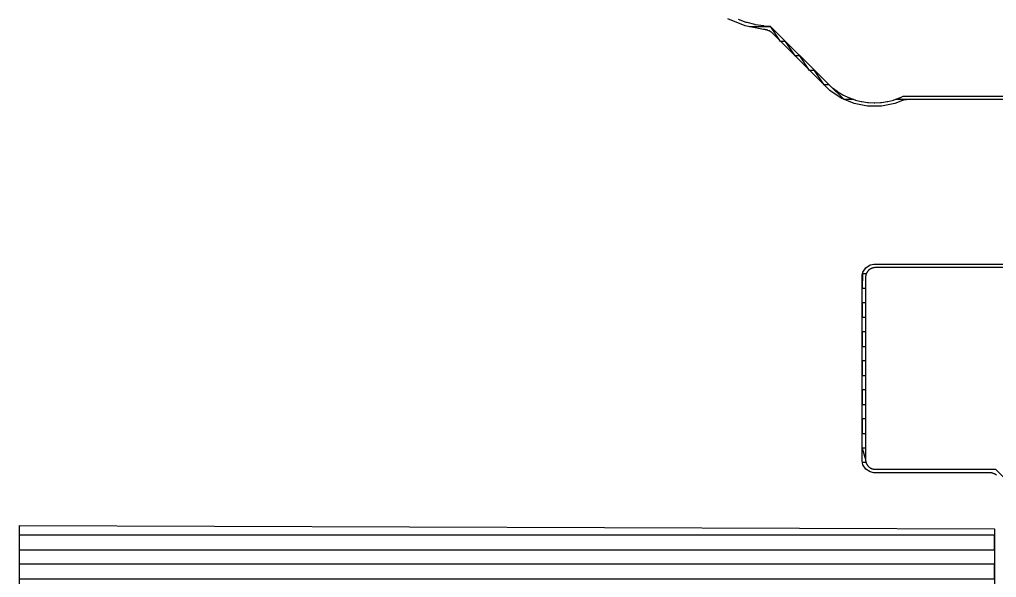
# Model space of a CAD drawing. Header units: metres. Extents: x 141.3 to 191.2, y -114.6 to -61.8.
# Drawn here: x 150.61 to 159.19, y -86.92 to -82.03 of the extents above; entities that cross this region are included whole.
import ezdxf

# ---------------------------------------------------------------- set-up
doc = ezdxf.new("R2010")
doc.units = ezdxf.units.M

msp = doc.modelspace()

# ---------------------------------------------------------------- linework, layer by layer
for points in [[(161.9685, -82.7305), (158.4007, -82.7305), (158.3986, -82.7305), (158.3965, -82.7306), (158.3944, -82.7307), (158.3923, -82.7309), (158.3903, -82.7311), (158.3882, -82.7314), (158.3861, -82.7318), (158.3841, -82.7321), (158.3797, -82.733), (158.3776, -82.7334), (158.3756, -82.7339), (158.3736, -82.7345), (158.3716, -82.735), (158.3696, -82.7357), (158.3676, -82.7363), (158.3657, -82.7371), (158.3637, -82.7378), (158.2985, -82.7648), (158.1796, -82.7885), (158.0584, -82.7885), (157.9395, -82.7648), (157.8275, -82.7184), (157.7266, -82.6511), (157.2193, -82.1438), (157.2178, -82.1423), (157.2163, -82.1409), (157.2147, -82.1395), (157.2131, -82.1382), (157.2115, -82.1369), (157.2098, -82.1356), (157.2082, -82.1344), (157.2064, -82.1332), (157.2047, -82.1321), (157.2029, -82.131), (157.2011, -82.1299), (157.1993, -82.1289), (157.1974, -82.1279), (157.1956, -82.127), (157.1937, -82.1262), (157.1917, -82.1253), (157.1836, -82.122), (157.1817, -82.1212), (157.1797, -82.1205), (157.1777, -82.1198), (157.1758, -82.1192), (157.1737, -82.1186), (157.1717, -82.118), (157.1697, -82.1176), (157.1677, -82.1171), (157.1656, -82.1168), (157.1635, -82.1164), (157.1615, -82.1161), (157.1594, -82.1159), (157.1573, -82.1157), (157.1552, -82.1156), (157.1532, -82.1155), (157.1511, -82.1155), (157.1437, -82.1155), (156.9823, -82.0834), (156.8302, -82.0204)], [(156.9218, -82.0252), (156.9884, -82.049), (156.9884, -82.049), (156.9902, -82.0497), (156.9922, -82.0503), (156.9943, -82.0509), (156.9963, -82.0514), (157.0649, -82.0686), (157.0669, -82.0691), (157.069, -82.0695), (157.071, -82.0699), (157.0731, -82.0702), (157.143, -82.0806), (157.145, -82.0809), (157.1471, -82.0811), (157.1492, -82.0813), (157.1513, -82.0814), (157.2023, -82.0839), (157.7052, -82.5868), (157.7067, -82.5883), (157.7082, -82.5897), (157.7446, -82.6227), (157.7461, -82.6241), (157.7477, -82.6254), (157.7494, -82.6267), (157.751, -82.628), (157.7904, -82.6572), (157.7921, -82.6584), (157.7939, -82.6596), (157.7956, -82.6608), (157.7974, -82.6618), (157.8395, -82.6871), (157.8413, -82.6881), (157.8431, -82.6891), (157.845, -82.6901), (157.8468, -82.691), (157.8912, -82.712), (157.8931, -82.7129), (157.895, -82.7137), (157.897, -82.7145), (157.8989, -82.7152), (157.9451, -82.7317), (157.9451, -82.7317), (157.947, -82.7324), (157.949, -82.733), (157.9511, -82.7336), (157.9531, -82.7342), (158.0008, -82.7461), (158.0028, -82.7466), (158.0048, -82.747), (158.0069, -82.7474), (158.0089, -82.7477), (158.0575, -82.7549), (158.0596, -82.7552), (158.0616, -82.7554), (158.0637, -82.7556), (158.0658, -82.7557), (158.1148, -82.7581), (158.1169, -82.7582), (158.119, -82.7583), (158.1211, -82.7582), (158.1232, -82.7581), (158.1722, -82.7557), (158.1743, -82.7556), (158.1764, -82.7554), (158.1784, -82.7552), (158.1805, -82.7549), (158.2291, -82.7477), (158.2311, -82.7474), (158.2332, -82.747), (158.2352, -82.7466), (158.2372, -82.7461), (158.2849, -82.7342), (158.2869, -82.7336), (158.2889, -82.733), (158.2909, -82.7324), (158.2929, -82.7317), (158.3391, -82.7152), (158.341, -82.7145), (158.343, -82.7137), (158.3449, -82.7129), (158.3468, -82.712), (158.3716, -82.7003), (167.5729, -82.7003)], [(157.9361, -82.7285), (157.8517, -82.7285), (157.7206, -82.601), (157.6766, -82.601), (157.5918, -82.4735), (157.5491, -82.4735), (157.4643, -82.346), (157.4216, -82.346), (157.3368, -82.2185), (157.2941, -82.2185), (157.2093, -82.091), (157.0205, -82.091)], [(168.6948, -82.7285), (158.3019, -82.7285)], [(159.191, -86.0269), (159.1893, -86.0256), (159.1877, -86.0244), (159.1859, -86.0232), (159.1842, -86.0221), (159.1824, -86.021), (159.1806, -86.0199), (159.1788, -86.0189), (159.1769, -86.0179), (159.1751, -86.017), (159.1732, -86.0162), (159.1712, -86.0153), (159.1631, -86.012), (159.1612, -86.0112), (159.1592, -86.0105), (159.1572, -86.0098), (159.1553, -86.0092), (159.1532, -86.0086), (159.1512, -86.008), (159.1492, -86.0076), (159.1472, -86.0071), (159.1451, -86.0068), (159.143, -86.0064), (159.141, -86.0061), (159.1389, -86.0059), (159.1368, -86.0057), (159.1347, -86.0056), (159.1327, -86.0055), (159.1306, -86.0055), (158.1141, -86.0055), (158.0804, -85.9988), (158.0422, -85.9733), (158.0167, -85.9351), (158.01, -85.9014), (158.01, -84.2786), (158.0113, -84.2723), (158.0167, -84.2449), (158.0422, -84.2067), (158.0804, -84.1812), (158.0991, -84.1775), (158.1141, -84.1745), (160.1369, -84.1745)], [(160.1255, -84.205), (158.1255, -84.205), (158.1234, -84.205), (158.1213, -84.2051), (158.1192, -84.2052), (158.1172, -84.2054), (158.1151, -84.2056), (158.113, -84.2059), (158.111, -84.2063), (158.1089, -84.2066), (158.1069, -84.2071), (158.1048, -84.2075), (158.1028, -84.2081), (158.1008, -84.2087), (158.0988, -84.2093), (158.0969, -84.21), (158.0949, -84.2107), (158.093, -84.2115), (158.0911, -84.2123), (158.0892, -84.2132), (158.0873, -84.2141), (158.0854, -84.215), (158.0836, -84.216), (158.0818, -84.2171), (158.08, -84.2182), (158.0783, -84.2193), (158.0766, -84.2205), (158.0749, -84.2217), (158.0732, -84.223), (158.0716, -84.2243), (158.07, -84.2256), (158.0684, -84.227), (158.0669, -84.2284), (158.0654, -84.2299), (158.0639, -84.2314), (158.0625, -84.2329), (158.0611, -84.2345), (158.0598, -84.2361), (158.0585, -84.2377), (158.0572, -84.2394), (158.056, -84.2411), (158.0548, -84.2428), (158.0537, -84.2445), (158.0526, -84.2463), (158.0515, -84.2481), (158.0505, -84.2499), (158.0496, -84.2518), (158.0487, -84.2537), (158.0478, -84.2556), (158.047, -84.2575), (158.0462, -84.2594), (158.0455, -84.2614), (158.0448, -84.2633), (158.0442, -84.2653), (158.0436, -84.2673), (158.043, -84.2693), (158.0426, -84.2714), (158.0421, -84.2734), (158.0418, -84.2755), (158.0414, -84.2775), (158.0411, -84.2796), (158.0409, -84.2817), (158.0407, -84.2837), (158.0406, -84.2858), (158.0405, -84.2879), (158.0405, -84.29), (158.0405, -85.89)], [(158.0466, -84.2585), (158.014, -84.2585), (158.01, -84.386), (158.0405, -84.386), (158.0405, -84.5135), (158.01, -84.5135), (158.01, -84.641), (158.0405, -84.641), (158.0405, -84.7685), (158.01, -84.7685), (158.01, -84.896), (158.0405, -84.896), (158.0405, -85.0235), (158.01, -85.0235), (158.01, -85.151), (158.0405, -85.151), (158.0405, -85.2785), (158.01, -85.2785), (158.01, -85.406), (158.0405, -85.406), (158.0405, -85.5335), (158.01, -85.5335), (158.01, -85.661), (158.0405, -85.661), (158.0405, -85.7885), (158.01, -85.7885), (158.0405, -85.89), (158.0405, -85.8921), (158.0406, -85.8942), (158.0407, -85.8963), (158.0409, -85.8983), (158.0411, -85.9004), (158.0414, -85.9025), (158.0418, -85.9045), (158.0421, -85.9066), (158.0426, -85.9086), (158.043, -85.9107), (158.0436, -85.9127), (158.0442, -85.9147), (158.0448, -85.9167), (158.0455, -85.9186), (158.0462, -85.9206), (158.047, -85.9225), (158.0478, -85.9244), (158.0487, -85.9263), (158.0496, -85.9282), (158.0505, -85.9301), (158.0515, -85.9319), (158.0526, -85.9337), (158.0537, -85.9355), (158.0548, -85.9372), (158.056, -85.9389), (158.0572, -85.9406), (158.0585, -85.9423), (158.0598, -85.9439), (158.0611, -85.9455), (158.0625, -85.9471), (158.0639, -85.9486), (158.0654, -85.9501), (158.0669, -85.9516), (158.0684, -85.953), (158.07, -85.9544), (158.0716, -85.9557), (158.0732, -85.957), (158.0749, -85.9583), (158.0766, -85.9595), (158.0783, -85.9607), (158.08, -85.9618), (158.0818, -85.9629), (158.0836, -85.964), (158.0854, -85.965), (158.0873, -85.9659), (158.0892, -85.9668), (158.0911, -85.9677), (158.093, -85.9685), (158.0949, -85.9693), (158.0969, -85.97), (158.0988, -85.9707), (158.1008, -85.9713), (158.1028, -85.9719), (158.1048, -85.9725), (158.1069, -85.9729), (158.1089, -85.9734), (158.111, -85.9737), (158.113, -85.9741), (158.1151, -85.9744), (158.1172, -85.9746), (158.1192, -85.9748), (158.1213, -85.9749), (158.1234, -85.975), (158.1255, -85.975), (159.1828, -85.975), (159.7902, -86.5824)], [(158.0446, -85.916), (158.0129, -85.916)], [(150.6108, -87.88), (150.6108, -86.469), (159.1713, -86.4987), (159.1713, -96.7587)], [(154.1356, -87.8285), (150.6108, -87.8285), (150.6108, -86.936), (159.1713, -86.936), (159.1713, -86.8085), (150.6108, -86.8085), (150.6108, -86.681), (159.1713, -86.681), (159.1713, -86.5535), (150.6108, -86.5535)]]:
    msp.add_lwpolyline(points)

doc.saveas('drawing.dxf')
